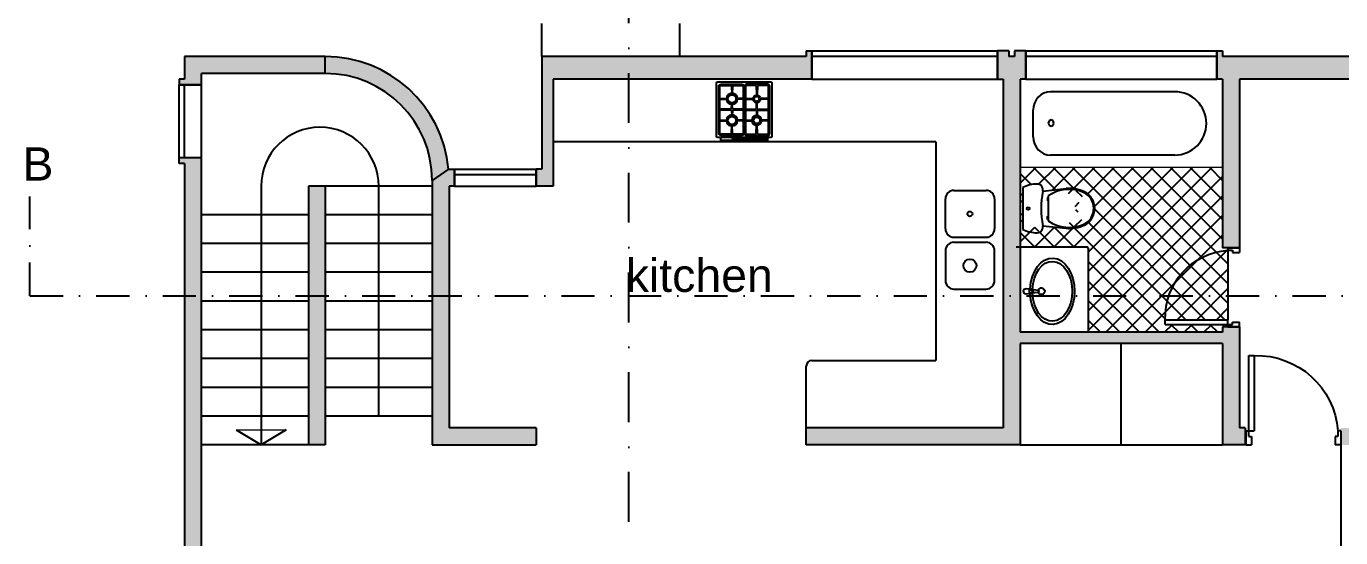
# Model space of a CAD drawing. Header units: millimetres. Extents: x -1430 to 19354, y 420 to 22678.
# Drawn here: x -1430 to 10439, y 8700 to 13317 of the extents above; entities that cross this region are included whole.
import ezdxf

# ---------------------------------------------------------------- set-up
doc = ezdxf.new("R2010")
doc.units = ezdxf.units.MM
doc.header["$LTSCALE"] = 30
doc.linetypes.add('ceco.net dash', pattern=[0.75, 0.5, -0.25])
doc.linetypes.add('ceco.net dash-dot', pattern=[1, 0.5, -0.25, 0, -0.25])
for name, color, linetype in [('ceco.net 439 Smith House lower level', 7, 'Continuous'), ('ceco.net Smith House glasses', 151, 'Continuous'), ('ceco.net Smith House hatches', 255, 'Continuous'), ('ceco.net Smith House section lines', 255, 'ceco.net dash-dot'), ('ceco.net Smith House text', 7, 'Continuous')]:
    doc.layers.add(name, color=color, linetype=linetype)
doc.styles.add('ceco.net', font='arial.ttf', dxfattribs={"height": 300})

msp = doc.modelspace()

# ---------------------------------------------------------------- hatches: boundary and pattern name
at = {"layer": 'ceco.net 439 Smith House lower level', "ltscale": 30}
for points in [[(3225.800000742077, 13043.49752864427), (3225.800000727176, 12027.49752864614), (3175.000000745058, 12027.49752864614), (3175.000000745058, 11875.0975286439), (3327.400000751019, 11875.09752864763), (3327.400000751019, 12840.29752855375), (5664.200000360608, 12840.29752854816), (5664.200000345707, 13094.29752855189), (5613.400000751019, 13094.29752855375), (5613.40000076592, 13043.497528648)], [(7391.400000751018, 9690.697528552266), (5613.400000751019, 9690.697528552266), (5613.400000751017, 9538.297528551891), (7543.800000742078, 9538.297528551893), (7543.800000742077, 10452.69752855226), (9372.600000366569, 10452.69752855226), (9372.600000366569, 9538.297528551891), (9575.800000742078, 9538.297528551891), (9575.800000742081, 9690.697528552266), (9525.000000745056, 9690.697528552266), (9525.000000745056, 10605.09752864576), (9372.600000366569, 10605.09752864576), (9372.600000366569, 10554.29752855189), (7543.800000742078, 10554.29752855189), (7543.800000742078, 12840.29752855189), (7594.600000366568, 12840.29752855189), (7594.600000366568, 13094.29752855189), (7493.000000745059, 13094.29752855189), (7493.000000745059, 13043.49752864613), (7442.200000360609, 13043.49752864614), (7442.200000360609, 13094.29752855189), (7340.600000366568, 13094.29752855189), (7340.600000366568, 12840.29752855189), (7391.400000751019, 12840.29752855189)], [(7.450580597e-07, 13043.497528648), (7.450580597e-07, 12840.29752855189), (-50.7999996393919, 12840.29752855561), (-50.7999996393919, 12789.49752864428), (152.4000007510185, 12789.49752864614), (152.4000007510185, 12891.09752864576), (1270.000000745058, 12891.09752864576), (1270.000000745058, 13043.49752864614)], [(1270.000000745058, 13043.49752855152), (1270.000000745058, 12891.09752855152, -0.4142135623737173), (2235.200000745058, 11925.89752854946), (2382.97223703838, 12027.49753465506, 0.3877945808316228)], [(7.450580597e-07, 7582.497528644279), (152.4000007510185, 7582.497528646141), (152.4000007510185, 8420.697528552266), (254.000000745058, 8420.697528550401), (254.000000745058, 8573.097528645769), (152.4000007510185, 8573.097528645769), (152.4000007510185, 12129.09752864576), (-50.7999996393919, 12129.09752864576), (-50.7999996393919, 12078.29752855375), (7.301568985e-07, 12078.29752855189)], [(2235.200000360608, 9538.297528551891), (3175.000000745058, 9538.297528551891), (3175.000000745058, 9690.697528552266), (2387.600000366568, 9690.697528552266), (2387.600000366568, 11875.09752864576), (2438.400000751018, 11875.09752864576), (2438.400000751018, 12027.49752864614), (2382.972237035632, 12027.49753465317), (2235.200000360608, 11925.89752855151)], [(1270.000000745058, 11875.09752864576), (1117.600000366568, 11875.09752864576), (1117.600000366568, 9538.297528551891), (1270.000000745058, 9538.297528551891)]]:
    msp.add_hatch(color=256, dxfattribs=at).paths.add_polyline_path(points)
h = msp.add_hatch(color=256, dxfattribs=at)
h.paths.add_polyline_path([(9372.600000366569, 13043.49752864614), (9372.600000366569, 13094.29752855189), (9321.800000742078, 13094.29752855375), (9321.800000742078, 12840.29752855189), (9372.600000366569, 12840.29752855189), (9372.600000366569, 11316.29752855189), (9525.000000745056, 11316.29752855189), (9525.000000745056, 12840.29752855189), (13716.00000074505, 12840.29752855189), (13716.00000074505, 12738.69752855226), (13970.00000074505, 12738.69752855226), (13970.00000074505, 12840.29752855002), (13868.40000076592, 12840.29752855002), (13868.40000075101, 13043.49752864614)])
h.paths.add_polyline_path([(13716.00000074505, 11316.29752855189), (13716.00000074505, 11214.69752855226), (13970.00000074505, 11214.69752855226), (13970.00000074505, 11316.29752855189)])
h.paths.add_polyline_path([(13868.40000075101, 8420.697528550401), (13868.40000075101, 9944.697528550401), (13970.00000074505, 9944.697528550401), (13970.00000074505, 10046.29752855189), (13716.00000074505, 10046.29752855189), (13716.00000074505, 8573.097528645769), (11430.00000074505, 8573.097528645769), (11430.00000074505, 9690.697528550401), (10439.40000075101, 9690.697528552266), (10439.40000075101, 9538.297528551891), (11277.60000036656, 9538.297528553752), (11277.60000036656, 8573.097528645769), (10439.40000075101, 8573.097528645769), (10439.40000073611, 8319.097528647631), (10541.00000075995, 8319.097528647631), (10541.00000074505, 8420.697528552266)])
at = {"layer": 'ceco.net Smith House hatches'}
h = msp.add_hatch(dxfattribs=at)
h.set_pattern_fill('ANSI37', color=256, scale=1000, style=0)
h.set_pattern_definition([(45, (70755388.28549267, 15255751.61175616), (-88.38834764831842, 88.38834764831844), []), (135, (70755388.28549267, 15255751.61175616), (-88.38834764831844, -88.38834764831842), [])])
h.paths.add_polyline_path([(7543.800000727177, 12045.44773548841), (7543.800000742078, 11322.53513070382), (8149.957535371184, 11322.53513070382, -0.4142135623730951), (8159.957535371184, 11312.53513070382), (8159.957535371184, 10554.29752855189), (9372.600000366569, 10554.29752855189), (9372.600000366569, 10605.09752864576), (9420.411680117251, 10605.09752864763), (9420.411680117251, 10626.01522940956), (8855.635209396482, 10626.01522941328), (8855.635209381579, 10667.85052351839), (9420.411680117251, 10667.85052351839), (9420.411680117251, 11295.37993509322), (9420.411680117251, 11316.29752855189), (9372.600000366569, 11316.29752855189), (9372.600000366569, 12045.44773548841)])
edge = h.paths.add_edge_path(flags=16)
edge.add_ellipse((8051.640587940813, 11672.65982644446), major_axis=(-4.38023e-11, 166.893591945286), ratio=0.9963002114165121, start_angle=206.290155858257, end_angle=333.70965058208697, ccw=False)
edge.add_ellipse((7992.774858415128, 11791.79915483482), major_axis=(-1.2269041e-09, -299.8816473324158), ratio=0.9963002114165254, start_angle=-6.0941555826127, end_angle=26.291676965487284, ccw=False)
edge.add_line((7960.939965829253, 11493.62470749951), (7749.311958268285, 11516.38486366719))
edge.add_ellipse((7697.423044502736, 11505.80544573254), major_axis=(-8.75606e-11, 53.14524385441569), ratio=0.9963002114165446, start_angle=180.0020283576629, end_angle=281.5232772304056, ccw=False)
edge.add_ellipse((7697.422554954886, 11739.98067489452), major_axis=(-1.3478947e-09, -287.3204729787613), ratio=0.9963002114164282, start_angle=-26.81284611778102, end_angle=0.00047280477542699373, ccw=False)
edge.add_line((7567.916708871722, 11483.745443305), (7567.916708871722, 11861.57496054284))
edge.add_ellipse((7697.422554954886, 11605.33972895331), major_axis=(-1.3703164e-09, 287.3204729787575), ratio=0.9963002114164332, start_angle=-0.00047280477997446724, end_angle=26.812846117776928, ccw=False)
edge.add_ellipse((7697.423044502736, 11839.51495810039), major_axis=(-8.73665e-11, -53.14524385441569), ratio=0.9963002114165446, start_angle=78.47672276959429, end_angle=179.997971642337, ccw=False)
edge.add_line((7749.311958298086, 11828.93554018437), (7960.495816573502, 11851.64792894944))
edge.add_ellipse((7992.774858415128, 11553.51922601647), major_axis=(-1.2365225e-09, 299.8816473324158), ratio=0.9963002114165262, start_angle=-26.291676965489103, end_angle=6.094155582610881, ccw=False)
edge = h.paths.add_edge_path(flags=16)
edge.add_ellipse((8515.712874054909, 11672.66023533232), major_axis=(-1.450145e-10, 784.9604303392096), ratio=0.9963002114164986, start_angle=89.9998773645126, end_angle=101.52507657505117, ccw=False)
edge.add_ellipse((8515.712874054909, 11672.66023533232), major_axis=(-1.450145e-10, 784.9604303392096), ratio=0.9963002114164986, start_angle=78.47488932844868, end_angle=89.9998773645126, ccw=False)
edge.add_ellipse((8515.722589373589, 11672.66121584363), major_axis=(-1.665511e-10, -784.9701817345413), ratio=0.9963002114164684, start_angle=258.475199510972, end_angle=269.99994920256427, ccw=False)
edge.add_ellipse((8515.712874054909, 11672.66023533232), major_axis=(-1.450145e-10, 784.9604303392096), ratio=0.9963002114164986, start_angle=78.47488932844868, end_angle=89.9998773645126, ccw=False)
edge.add_ellipse((8515.722589373589, 11672.66121584363), major_axis=(-1.665511e-10, -784.9701817345413), ratio=0.9963002114164684, start_angle=258.475199510972, end_angle=269.99994920256427, ccw=False)
edge.add_ellipse((8515.712874054909, 11672.66023533232), major_axis=(-1.450145e-10, 784.9604303392096), ratio=0.9963002114164986, start_angle=78.47488932844868, end_angle=89.9998773645126, ccw=False)
edge.add_ellipse((8515.722589373589, 11672.66121584363), major_axis=(-1.665511e-10, -784.9701817345413), ratio=0.9963002114164684, start_angle=258.475199510972, end_angle=269.99994920256427, ccw=False)
edge.add_ellipse((8515.712874054909, 11672.66023533232), major_axis=(-1.450145e-10, 784.9604303392096), ratio=0.9963002114164986, start_angle=78.47488932844868, end_angle=89.9998773645126, ccw=False)
edge.add_ellipse((8515.722589373589, 11672.66121584363), major_axis=(-1.665511e-10, -784.9701817345413), ratio=0.9963002114164684, start_angle=258.475199510972, end_angle=269.99994920256427, ccw=False)
edge.add_ellipse((8515.712874054909, 11672.66023533232), major_axis=(-1.450145e-10, 784.9604303392096), ratio=0.9963002114164986, start_angle=78.47488932844868, end_angle=89.9998773645126, ccw=False)
edge.add_ellipse((8515.722589373589, 11672.66121584363), major_axis=(-1.665511e-10, -784.9701817345413), ratio=0.9963002114164684, start_angle=258.475199510972, end_angle=269.99994920256427, ccw=False)
edge.add_ellipse((8515.712874054909, 11672.66023533232), major_axis=(-1.450145e-10, 784.9604303392096), ratio=0.9963002114164986, start_angle=78.47488932844868, end_angle=89.9998773645126, ccw=False)
edge.add_ellipse((8515.722589373589, 11672.66121584363), major_axis=(-1.665511e-10, -784.9701817345413), ratio=0.9963002114164684, start_angle=258.475199510972, end_angle=269.99994920256427, ccw=False)
edge.add_ellipse((8515.712874054909, 11672.66023533232), major_axis=(-1.450145e-10, 784.9604303392096), ratio=0.9963002114164986, start_angle=78.47488932844868, end_angle=89.9998773645126, ccw=False)
edge.add_ellipse((8515.722589373589, 11672.66121584363), major_axis=(-1.665511e-10, -784.9701817345413), ratio=0.9963002114164684, start_angle=258.475199510972, end_angle=269.99994920256427, ccw=False)
edge.add_ellipse((8515.712874054909, 11672.66023533232), major_axis=(-1.450145e-10, 784.9604303392096), ratio=0.9963002114164986, start_angle=78.47488932844868, end_angle=89.9998773645126, ccw=False)
edge.add_ellipse((8515.722589373589, 11672.66121584363), major_axis=(-1.665511e-10, -784.9701817345413), ratio=0.9963002114164684, start_angle=258.475199510972, end_angle=269.99994920256427, ccw=False)
edge.add_ellipse((8515.712874054909, 11672.66023533232), major_axis=(-1.450145e-10, 784.9604303392096), ratio=0.9963002114164986, start_angle=78.47488932844868, end_angle=89.9998773645126, ccw=False)
edge.add_ellipse((8515.722589373589, 11672.66121584363), major_axis=(-1.665511e-10, -784.9701817345413), ratio=0.9963002114164684, start_angle=258.475199510972, end_angle=269.99994920256427, ccw=False)
edge.add_ellipse((8515.712874054909, 11672.66023533232), major_axis=(-1.450145e-10, 784.9604303392096), ratio=0.9963002114164986, start_angle=78.47488932844868, end_angle=89.9998773645126, ccw=False)
edge.add_ellipse((8515.722589373589, 11672.66121584363), major_axis=(-1.665511e-10, -784.9701817345413), ratio=0.9963002114164684, start_angle=258.475199510972, end_angle=269.99994920256427, ccw=False)
edge.add_ellipse((8515.712874054909, 11672.66023533232), major_axis=(-1.450145e-10, 784.9604303392096), ratio=0.9963002114164986, start_angle=78.47488932844868, end_angle=89.9998773645126, ccw=False)
edge.add_ellipse((8515.722589373589, 11672.66121584363), major_axis=(-1.665511e-10, -784.9701817345413), ratio=0.9963002114164684, start_angle=258.475199510972, end_angle=269.99994920256427, ccw=False)
edge.add_ellipse((8515.712874054909, 11672.66023533232), major_axis=(-1.450145e-10, 784.9604303392096), ratio=0.9963002114164986, start_angle=78.47488932844868, end_angle=89.9998773645126, ccw=False)
edge.add_ellipse((8515.722589373589, 11672.66121584363), major_axis=(-1.665511e-10, -784.9701817345413), ratio=0.9963002114164684, start_angle=258.475199510972, end_angle=269.99994920256427, ccw=False)
edge.add_ellipse((8515.712874054909, 11672.66023533232), major_axis=(-1.450145e-10, 784.9604303392096), ratio=0.9963002114164986, start_angle=78.47488932844868, end_angle=89.9998773645126, ccw=False)
edge.add_ellipse((8515.722589373589, 11672.66121584363), major_axis=(-1.665511e-10, -784.9701817345413), ratio=0.9963002114164684, start_angle=258.475199510972, end_angle=269.99994920256427, ccw=False)
edge.add_ellipse((8515.712874054909, 11672.66023533232), major_axis=(-1.450145e-10, 784.9604303392096), ratio=0.9963002114164986, start_angle=78.47488932844868, end_angle=89.9998773645126, ccw=False)
edge.add_ellipse((8515.722589373589, 11672.66121584363), major_axis=(-1.665511e-10, -784.9701817345413), ratio=0.9963002114164684, start_angle=258.475199510972, end_angle=269.99994920256427, ccw=False)
edge.add_ellipse((8515.712874054909, 11672.66023533232), major_axis=(-1.450145e-10, 784.9604303392096), ratio=0.9963002114164986, start_angle=78.47488932844868, end_angle=89.9998773645126, ccw=False)
edge.add_ellipse((8515.722589373589, 11672.66121584363), major_axis=(-1.665511e-10, -784.9701817345413), ratio=0.9963002114164684, start_angle=258.475199510972, end_angle=269.99994920256427, ccw=False)
edge.add_ellipse((8515.712874054909, 11672.66023533232), major_axis=(-1.450145e-10, 784.9604303392096), ratio=0.9963002114164986, start_angle=78.47488932844868, end_angle=89.9998773645126, ccw=False)
edge.add_ellipse((8515.722589373589, 11672.66121584363), major_axis=(-1.665511e-10, -784.9701817345413), ratio=0.9963002114164684, start_angle=258.475199510972, end_angle=269.99994920256427, ccw=False)
edge.add_ellipse((8515.712874054909, 11672.66023533232), major_axis=(-1.450145e-10, 784.9604303392096), ratio=0.9963002114164986, start_angle=78.47488932844868, end_angle=89.9998773645126, ccw=False)
edge.add_ellipse((8515.722589373589, 11672.66121584363), major_axis=(-1.665511e-10, -784.9701817345413), ratio=0.9963002114164684, start_angle=258.475199510972, end_angle=269.99994920256427, ccw=False)
edge.add_ellipse((8515.712874054909, 11672.66023533232), major_axis=(-1.450145e-10, 784.9604303392096), ratio=0.9963002114164986, start_angle=78.47488932844868, end_angle=89.9998773645126, ccw=False)
edge.add_ellipse((8515.722589373589, 11672.66121584363), major_axis=(-1.665511e-10, -784.9701817345413), ratio=0.9963002114164684, start_angle=258.475199510972, end_angle=269.99994920256427, ccw=False)
edge.add_ellipse((8515.712874054909, 11672.66023533232), major_axis=(-1.450145e-10, 784.9604303392096), ratio=0.9963002114164986, start_angle=78.47488932844868, end_angle=89.9998773645126, ccw=False)
edge.add_ellipse((8515.722589373589, 11672.66121584363), major_axis=(-1.665511e-10, -784.9701817345413), ratio=0.9963002114164684, start_angle=258.475199510972, end_angle=269.99994920256427, ccw=False)
edge.add_ellipse((8515.712874054909, 11672.66023533232), major_axis=(-1.450145e-10, 784.9604303392096), ratio=0.9963002114164986, start_angle=78.47488932844868, end_angle=89.9998773645126, ccw=False)
edge.add_ellipse((8515.722589373589, 11672.66121584363), major_axis=(-1.665511e-10, -784.9701817345413), ratio=0.9963002114164684, start_angle=258.475199510972, end_angle=269.99994920256427, ccw=False)
edge.add_ellipse((8515.712874054909, 11672.66023533232), major_axis=(-1.450145e-10, 784.9604303392096), ratio=0.9963002114164986, start_angle=78.47488932844868, end_angle=89.9998773645126, ccw=False)
edge.add_ellipse((8515.722589373589, 11672.66121584363), major_axis=(-1.665511e-10, -784.9701817345413), ratio=0.9963002114164684, start_angle=258.475199510972, end_angle=269.99994920256427, ccw=False)
edge.add_ellipse((8515.712874054909, 11672.66023533232), major_axis=(-1.450145e-10, 784.9604303392096), ratio=0.9963002114164986, start_angle=78.47488932844868, end_angle=89.9998773645126, ccw=False)
edge.add_ellipse((8515.722589373589, 11672.66121584363), major_axis=(-1.665511e-10, -784.9701817345413), ratio=0.9963002114164684, start_angle=258.475199510972, end_angle=269.99994920256427, ccw=False)
edge.add_ellipse((8515.712874054909, 11672.66023533232), major_axis=(-1.450145e-10, 784.9604303392096), ratio=0.9963002114164986, start_angle=78.47488932844868, end_angle=89.9998773645126, ccw=False)
edge.add_ellipse((8515.722589373589, 11672.66121584363), major_axis=(-1.665511e-10, -784.9701817345413), ratio=0.9963002114164684, start_angle=258.475199510972, end_angle=269.99994920256427, ccw=False)
edge.add_ellipse((8515.712874054909, 11672.66023533232), major_axis=(-1.450145e-10, 784.9604303392096), ratio=0.9963002114164986, start_angle=78.47488932844868, end_angle=89.9998773645126, ccw=False)
edge.add_ellipse((8515.722589373589, 11672.66121584363), major_axis=(-1.665511e-10, -784.9701817345413), ratio=0.9963002114164684, start_angle=258.475199510972, end_angle=269.99994920256427, ccw=False)
edge.add_ellipse((8515.712874054909, 11672.66023533232), major_axis=(-1.450145e-10, 784.9604303392096), ratio=0.9963002114164986, start_angle=78.47488932844868, end_angle=89.9998773645126, ccw=False)
edge.add_ellipse((8515.722589373589, 11672.66121584363), major_axis=(-1.665511e-10, -784.9701817345413), ratio=0.9963002114164684, start_angle=258.475199510972, end_angle=269.99994920256427, ccw=False)
edge.add_ellipse((8515.712874054909, 11672.66023533232), major_axis=(-1.450145e-10, 784.9604303392096), ratio=0.9963002114164986, start_angle=78.47488932844868, end_angle=89.9998773645126, ccw=False)
edge.add_ellipse((8515.722589373589, 11672.66121584363), major_axis=(-1.665511e-10, -784.9701817345413), ratio=0.9963002114164684, start_angle=258.475199510972, end_angle=269.99994920256427, ccw=False)
edge.add_ellipse((8515.712874054909, 11672.66023533232), major_axis=(-1.450145e-10, 784.9604303392096), ratio=0.9963002114164986, start_angle=78.47488932844868, end_angle=89.9998773645126, ccw=False)
edge.add_ellipse((8515.722589373589, 11672.66121584363), major_axis=(-1.665511e-10, -784.9701817345413), ratio=0.9963002114164684, start_angle=258.475199510972, end_angle=269.99994920256427, ccw=False)
edge.add_ellipse((8515.712874054909, 11672.66023533232), major_axis=(-1.450145e-10, 784.9604303392096), ratio=0.9963002114164986, start_angle=78.47488932844868, end_angle=89.9998773645126, ccw=False)
edge.add_ellipse((8515.722589373589, 11672.66121584363), major_axis=(-1.665511e-10, -784.9701817345413), ratio=0.9963002114164684, start_angle=258.475199510972, end_angle=269.99994920256427, ccw=False)
edge.add_ellipse((8515.712874054909, 11672.66023533232), major_axis=(-1.450145e-10, 784.9604303392096), ratio=0.9963002114164986, start_angle=78.47488932844868, end_angle=89.9998773645126, ccw=False)
edge.add_ellipse((8515.722589373589, 11672.66121584363), major_axis=(-1.665511e-10, -784.9701817345413), ratio=0.9963002114164684, start_angle=258.475199510972, end_angle=269.99994920256427, ccw=False)
edge.add_ellipse((8515.712874054909, 11672.66023533232), major_axis=(-1.450145e-10, 784.9604303392096), ratio=0.9963002114164986, start_angle=78.47488932844868, end_angle=89.9998773645126, ccw=False)
edge.add_ellipse((8515.722589373589, 11672.66121584363), major_axis=(-1.665511e-10, -784.9701817345413), ratio=0.9963002114164684, start_angle=258.475199510972, end_angle=269.99994920256427, ccw=False)
edge.add_ellipse((8515.712874054909, 11672.66023533232), major_axis=(-1.450145e-10, 784.9604303392096), ratio=0.9963002114164986, start_angle=78.47488932844868, end_angle=89.9998773645126, ccw=False)
edge.add_ellipse((8515.722589373589, 11672.66121584363), major_axis=(-1.665511e-10, -784.9701817345413), ratio=0.9963002114164684, start_angle=258.475199510972, end_angle=269.99994920256427, ccw=False)
edge.add_ellipse((8515.712874054909, 11672.66023533232), major_axis=(-1.450145e-10, 784.9604303392096), ratio=0.9963002114164986, start_angle=78.47488932844868, end_angle=89.9998773645126, ccw=False)
edge.add_ellipse((8515.722589373589, 11672.66121584363), major_axis=(-1.665511e-10, -784.9701817345413), ratio=0.9963002114164684, start_angle=258.475199510972, end_angle=269.99994920256427, ccw=False)
edge.add_ellipse((8515.712874054909, 11672.66023533232), major_axis=(-1.450145e-10, 784.9604303392096), ratio=0.9963002114164986, start_angle=78.47488932844868, end_angle=89.9998773645126, ccw=False)
edge.add_ellipse((8515.722589373589, 11672.66121584363), major_axis=(-1.665511e-10, -784.9701817345413), ratio=0.9963002114164684, start_angle=258.475199510972, end_angle=269.99994920256427, ccw=False)
edge.add_ellipse((8515.712874054909, 11672.66023533232), major_axis=(-1.450145e-10, 784.9604303392096), ratio=0.9963002114164986, start_angle=78.47488932844868, end_angle=89.9998773645126, ccw=False)
edge.add_ellipse((8515.722589373589, 11672.66121584363), major_axis=(-1.665511e-10, -784.9701817345413), ratio=0.9963002114164684, start_angle=258.475199510972, end_angle=269.99994920256427, ccw=False)
edge.add_ellipse((8515.712874054909, 11672.66023533232), major_axis=(-1.450145e-10, 784.9604303392096), ratio=0.9963002114164986, start_angle=78.47488932844868, end_angle=89.9998773645126, ccw=False)
edge.add_ellipse((8515.722589373589, 11672.66121584363), major_axis=(-1.665511e-10, -784.9701817345413), ratio=0.9963002114164684, start_angle=258.475199510972, end_angle=269.99994920256427, ccw=False)
edge.add_ellipse((8515.712874054909, 11672.66023533232), major_axis=(-1.450145e-10, 784.9604303392096), ratio=0.9963002114164986, start_angle=78.47488932844868, end_angle=89.9998773645126, ccw=False)
edge.add_ellipse((8515.722589373589, 11672.66121584363), major_axis=(-1.665511e-10, -784.9701817345413), ratio=0.9963002114164684, start_angle=258.475199510972, end_angle=269.99994920256427, ccw=False)
edge.add_ellipse((8515.712874054909, 11672.66023533232), major_axis=(-1.450145e-10, 784.9604303392096), ratio=0.9963002114164986, start_angle=78.47488932844868, end_angle=89.9998773645126, ccw=False)
edge.add_ellipse((8515.722589373589, 11672.66121584363), major_axis=(-1.665511e-10, -784.9701817345413), ratio=0.9963002114164684, start_angle=269.99994920256427, end_angle=281.52500476301293, ccw=False)

# ---------------------------------------------------------------- linework, layer by layer
at = {"layer": 'ceco.net 439 Smith House lower level', "linetype": 'ceco.net dash', "ltscale": 20}
for p, q in [((3225.800000369548, 13043.497528648), (3225.800000369548, 21606.02207156084)), ((4470.399999991059, 13043.497528648), (4470.399999991059, 21606.02207156084))]:
    msp.add_line(p, q, dxfattribs=at)
at = {"layer": 'ceco.net 439 Smith House lower level'}
for p, q in [((5613.400000751019, 13094.29752855189), (5613.400000751019, 13043.49752864614)), ((5664.200000360608, 13094.29752855189), (5664.200000360608, 12840.29752855189)), ((7340.600000366568, 13094.29752855189), (7340.600000366568, 12840.29752855189)), ((7442.200000360609, 13094.29752855189), (7442.200000360609, 13043.49752864614)), ((7493.000000745059, 13094.29752855189), (7493.000000745059, 13043.49752864614)), ((7594.600000366568, 13094.29752855189), (7594.600000366568, 12840.29752855189)), ((9321.800000742078, 13094.29752855189), (9321.800000742078, 12840.29752855189)), ((9372.600000366569, 13094.29752855189), (9372.600000366569, 13043.49752864614)), ((1270.000000745058, 13043.49752864614), (7.450580597e-07, 13043.49752864614)), ((7.450580597e-07, 13043.49752864614), (7.450580597e-07, 12840.29752855189)), ((5613.400000751019, 13043.49752864614), (3225.800000742077, 13043.49752864614)), ((3225.800000742077, 13043.49752864614), (3225.800000742077, 12027.49752864614)), ((7493.000000745059, 13043.49752864614), (7442.200000360609, 13043.49752864614)), ((13868.40000075101, 13043.49752864614), (9372.600000366569, 13043.49752864614)), ((7.450580597e-07, 12840.29752855189), (-50.7999996393919, 12840.29752855189)), ((1270.000000745058, 12891.09752864576), (152.4000007510185, 12891.09752864576)), ((3327.400000751019, 12840.29752855189), (3327.400000751019, 11875.09752864576)), ((7391.400000751018, 12840.29752855189), (7391.400000751018, 9690.697528552266)), ((7543.800000742078, 12840.29752855189), (7543.800000742078, 10554.29752855189)), ((9372.600000366569, 12840.29752855189), (9372.600000366569, 11316.29752855189)), ((13716.00000074505, 12840.29752855189), (9525.000000745056, 12840.29752855189)), ((9525.000000745056, 12840.29752855189), (9525.000000745056, 11316.29752855189)), ((152.4000007510185, 12789.49752864614), (-50.7999996393919, 12789.49752864614)), ((4937.952749580144, 12783.88770054653), (4940.133862033486, 12701.00438978523)), ((4945.286472469568, 12701.00438978523), (4940.133862033486, 12701.00438978523)), ((4947.467584937811, 12783.88770054653), (4945.286472469568, 12701.00438978523)), ((5161.993603140116, 12783.88770054653), (5164.174715593457, 12701.00438978523)), ((5164.174715593457, 12701.00438978523), (5169.327326044441, 12701.00438978523)), ((5171.508438497782, 12783.88770054653), (5169.327326044441, 12701.00438978523)), ((7759.167299032211, 12713.50548565574), (7732.292390570044, 12698.29555146582)), ((7788.328273996711, 12722.87171688862), (7759.167299032211, 12713.50548565574)), ((7818.654675588011, 12726.03430614061), (7788.328273996711, 12722.87171688862)), ((8940.522118091583, 12726.03430614061), (7818.654675588011, 12726.03430614061)), ((4833.544862046838, 12665.71915531903), (4900.336568504572, 12664.14949812926)), ((4833.544862046838, 12657.42723049223), (4900.336568504572, 12658.996887682)), ((4900.336568504572, 12658.996887682), (4900.336568504572, 12664.14949812926)), ((4938.613535612821, 12568.84791430086), (4940.133862033486, 12623.819133142)), ((4940.133862033486, 12623.819133142), (4945.286472469568, 12623.819133142)), ((4946.806798890233, 12568.84791430086), (4945.286472469568, 12623.819133142)), ((5042.353460893036, 12665.76558011025), (4980.546668693423, 12664.14949812926)), ((4980.546668693423, 12658.996887682), (4980.546668693423, 12664.14949812926)), ((5042.353460893036, 12657.38080570101), (4980.546668693423, 12658.996887682)), ((5064.839178532362, 12665.76558011025), (5126.645970731974, 12664.14949812926)), ((5064.839178532362, 12657.38080570101), (5126.645970731974, 12658.996887682)), ((5126.645970731974, 12658.996887682), (5126.645970731974, 12664.14949812926)), ((5162.654389187693, 12568.84791430086), (5164.174715593457, 12623.819133142)), ((5169.327326044441, 12623.819133142), (5164.174715593457, 12623.819133142)), ((5170.847652465106, 12568.84791430086), (5169.327326044441, 12623.819133142)), ((5273.64777737856, 12665.71915531903), (5206.856070920824, 12664.14949812926)), ((5206.856070920824, 12658.996887682), (5206.856070920824, 12664.14949812926)), ((5273.64777737856, 12657.42723049223), (5206.856070920824, 12658.996887682)), ((7666.193559259176, 12593.55260715074), (7663.206669405103, 12561.44229960628)), ((7675.039444312453, 12624.42893360741), (7666.193559259176, 12593.55260715074)), ((7689.404382154346, 12652.88471903093), (7675.039444312453, 12624.42893360741)), ((7708.736336290836, 12677.82642355747), (7689.404382154346, 12652.88471903093)), ((7732.292390570044, 12698.29555146582), (7708.736336290836, 12677.82642355747)), ((4938.613535612821, 12568.84791430086), (4833.544862046838, 12568.84791430086)), ((4938.613535612821, 12558.84791430085), (4833.544862046838, 12558.84791430085)), ((4833.544862046838, 12471.30355177447), (4905.937659353018, 12469.7338945847)), ((4833.544862046838, 12463.01162694767), (4905.937659353018, 12464.58128413744)), ((4905.937659353018, 12464.58128413744), (4905.937659353018, 12469.7338945847)), ((4938.613535612821, 12558.84791430085), (4940.133862033486, 12505.17823759839)), ((4940.133862033486, 12505.17823759839), (4945.286472469568, 12505.17823759839)), ((4946.806798890233, 12558.84791430085), (4945.286472469568, 12505.17823759839)), ((5042.353460893036, 12568.84791430086), (4946.806798890233, 12568.84791430086)), ((5042.353460893036, 12558.84791430085), (4946.806798890233, 12558.84791430085)), ((5042.353460893036, 12471.34997656568), (4980.546668693423, 12469.7338945847)), ((4980.546668693423, 12464.58128413744), (4980.546668693423, 12469.7338945847)), ((5042.353460893036, 12462.96520215459), (4980.546668693423, 12464.58128413744)), ((5064.839178532362, 12568.84791430086), (5162.654389187693, 12568.84791430086)), ((5064.839178532362, 12558.84791430085), (5162.654389187693, 12558.84791430085)), ((5064.839178532362, 12471.34997656568), (5126.645970731974, 12469.7338945847)), ((5064.839178532362, 12462.96520215459), (5126.645970731974, 12464.58128413744)), ((5126.645970731974, 12464.58128413744), (5126.645970731974, 12469.7338945847)), ((5162.654389187693, 12558.84791430085), (5164.174715593457, 12500.38526473566)), ((5169.327326044441, 12500.38526473566), (5164.174715593457, 12500.38526473566)), ((5170.847652465106, 12558.84791430085), (5169.327326044441, 12500.38526473566)), ((5170.847652465106, 12568.84791430086), (5273.64777737856, 12568.84791430086)), ((5170.847652465106, 12558.84791430085), (5273.64777737856, 12558.84791430085)), ((5273.64777737856, 12471.30355177447), (5206.856070920824, 12469.7338945847)), ((5206.856070920824, 12464.58128413744), (5206.856070920824, 12469.7338945847)), ((5273.64777737856, 12463.01162694767), (5206.856070920824, 12464.58128413744)), ((7663.206669405103, 12319.12754695303), (7663.206669405103, 12561.44229960628)), ((7805.249087065458, 12463.19600287266), (7797.660809546709, 12443.79864964075)), ((7823.568809553981, 12471.23064965196), (7805.249087065458, 12463.19600287266)), ((7841.888532042503, 12463.19600287266), (7823.568809553981, 12471.23064965196)), ((7849.476809546351, 12443.79864964075), (7841.888532042503, 12463.19600287266)), ((4937.939568057656, 12342.1905890759), (4940.133862033486, 12429.97179937176)), ((4945.286472469568, 12429.97179937176), (4940.133862033486, 12429.97179937176)), ((4947.480766445398, 12342.1905890759), (4945.286472469568, 12429.97179937176)), ((5161.980421632528, 12342.1905890759), (5164.174715593457, 12429.97179937176)), ((5164.174715593457, 12429.97179937176), (5169.327326044441, 12429.97179937176)), ((5171.52162002027, 12342.1905890759), (5169.327326044441, 12429.97179937176)), ((7797.660809546709, 12443.79864964075), (7805.249087065458, 12424.40129642374)), ((7805.249087065458, 12424.40129642374), (7823.568809553981, 12416.36664964445)), ((7823.568809553981, 12416.36664964445), (7841.888532042503, 12424.40129642374)), ((7841.888532042503, 12424.40129642374), (7849.476809546351, 12443.79864964075)), ((6784.827983900905, 12273.05266917683), (3330.427983909845, 12273.05266917683)), ((7663.206669405103, 12319.12754695303), (7666.193559259176, 12287.01723939366)), ((7666.193559259176, 12287.01723939366), (7675.039444312453, 12256.140912937)), ((7675.039444312453, 12256.140912937), (7689.404382154346, 12227.68512751348)), ((7689.404382154346, 12227.68512751348), (7708.736336290836, 12202.74342298693)), ((152.4000007510185, 12129.09752864576), (-50.7999996393919, 12129.09752864576)), ((152.4000007510185, 8573.097528645769), (152.4000007510185, 12129.09752864576)), ((7708.736336290836, 12202.74342298693), (7732.292390570044, 12182.27429507859)), ((7732.292390570044, 12182.27429507859), (7759.167299032211, 12167.06436088867)), ((7759.167299032211, 12167.06436088867), (7788.328273996711, 12157.69812965579)), ((7788.328273996711, 12157.69812965579), (7818.654675588011, 12154.53554040379)), ((8940.522118091583, 12154.53554040379), (7818.654675588011, 12154.53554040379)), ((7.450580597e-07, 12078.29752855189), (-50.7999996393919, 12078.29752855189)), ((7.450580597e-07, 12078.29752855189), (7.450580597e-07, 7582.497528646141)), ((2438.400000751018, 12027.49752864614), (2438.400000751018, 11875.09752864576)), ((3175.000000745058, 12027.49752864614), (3175.000000745058, 11875.09752864576)), ((691.7770922929049, 11875.0975286439), (691.777092307806, 9538.29752855003)), ((1117.600000366568, 11875.09752864576), (1117.600000366568, 9538.297528551891)), ((1270.000000745058, 11875.09752864576), (1117.600000366568, 11875.09752864576)), ((1270.000000745058, 11875.09752864576), (1270.000000745058, 9538.297528551891)), ((2235.200000360608, 11875.09752864576), (1270.000000745058, 11875.09752864576)), ((1752.600000560283, 9797.936328625306), (1752.600000560283, 11875.09752864576)), ((2235.200000360608, 11925.89752855151), (2235.200000360608, 9538.297528551891)), ((2387.600000366568, 11875.09752864576), (2387.600000366568, 9690.697528552266)), ((6869.540914371611, 11488.24986150488), (6869.540914371611, 11758.51710325479)), ((6945.74091437459, 11834.71710325405), (7236.96802456677, 11834.71710325405)), ((7313.168024569749, 11758.51710325479), (7313.168024569749, 11488.24986150488)), ((7792.086744770408, 11771.7654998023), (7798.66066236794, 11771.7654998023)), ((7792.086744770408, 11771.7654998023), (7792.086744770408, 11741.8665374387)), ((7792.086744770408, 11741.8665374387), (7798.66066236794, 11741.8665374387)), ((1117.600000366568, 11615.40792856551), (152.4000007510185, 11615.40792856551)), ((2235.200000360608, 11615.40792856551), (1270.000000745058, 11615.40792856551)), ((7792.086744770408, 11603.45184341259), (7798.66066236794, 11603.45184341259)), ((7792.086744770408, 11573.55288103409), (7792.086744770408, 11603.45184341259)), ((7792.086744770408, 11573.55288103409), (7798.66066236794, 11573.55288103409)), ((6945.74091437459, 11412.04986150562), (7236.96802456677, 11412.04986150562)), ((1117.600000366568, 11355.76912858709), (152.4000007510185, 11355.76912858709)), ((2235.200000360608, 11355.76912858709), (1270.000000745058, 11355.76912858709)), ((6869.540914371611, 11291.30242895707), (6869.540914371611, 11021.03518720716)), ((6945.74091437459, 11367.50242895633), (7236.96802456677, 11367.50242895633)), ((7313.168024569749, 11021.03518720716), (7313.168024569749, 11291.30242895707)), ((9525.000000745056, 11316.29752855189), (9372.600000366569, 11316.29752855189)), ((9420.411680117251, 11316.29758214578), (9524.99991543591, 11316.29758214578)), ((9420.411680117251, 11316.29758214578), (9420.411680117251, 11295.37993509322)), ((9420.411680117251, 11295.37993509322), (9462.246974244714, 11295.37993509322)), ((9462.246974244714, 11295.37993509322), (9462.246974244714, 11274.46228804066)), ((9524.99991543591, 11316.29758214578), (9524.99991543591, 11274.46228804066)), ((9462.246974244714, 11274.46228804066), (9524.99991543591, 11274.46228804066)), ((1117.600000366568, 11096.13032860867), (152.4000007510185, 11096.13032860867)), ((2235.200000360608, 11096.13032860867), (1270.000000745058, 11096.13032860867)), ((6945.74091437459, 10944.8351872079), (7236.96802456677, 10944.8351872079)), ((1117.600000366568, 10836.49152853712), (152.4000007510185, 10836.49152853712)), ((2235.200000360608, 10836.49152853712), (1270.000000745058, 10836.49152853712)), ((1117.600000366568, 10576.8527285587), (152.4000007510185, 10576.8527285587)), ((2235.200000360608, 10576.8527285587), (1270.000000745058, 10576.8527285587)), ((8855.635209396482, 10667.85052351653), (9420.411680117251, 10667.85052351653)), ((8855.635209396482, 10626.01522941142), (8855.635209396482, 10667.85052351653)), ((8855.635209396482, 10626.01522941142), (9462.246974244714, 10626.01522941142)), ((9372.600000366569, 10605.09752864576), (9372.600000366569, 10554.29752855189)), ((9525.000000745056, 10605.09752864576), (9372.600000366569, 10605.09752864576)), ((9420.411680117251, 10605.09758235886), (9420.411680117251, 10667.85052351653)), ((9420.411680117251, 10605.09758235886), (9524.99991543591, 10605.09758235886)), ((9462.246974244714, 10626.01522941142), (9462.246974244714, 10646.93287646397)), ((9462.246974244714, 10646.93287646397), (9524.99991543591, 10646.93287646397)), ((9524.99991543591, 10605.09758235886), (9524.99991543591, 10646.93287646397)), ((9525.000000745056, 10605.09752864576), (9525.000000745056, 9690.697528552266)), ((9372.600000366569, 10554.29752855189), (7543.800000742078, 10554.29752855189)), ((9372.600000366569, 10452.69752855226), (7543.800000742078, 10452.69752855226)), ((7543.800000742078, 10452.69752855226), (7543.800000742078, 9538.297528551891)), ((9372.600000366569, 10452.69752855226), (9372.600000366569, 9538.297528551891)), ((9608.381310224533, 9613.844694154337), (9608.381310224533, 10344.13382980786)), ((9608.381310224533, 10344.13382980786), (9658.74607819319, 10344.13382980786)), ((9658.74607819319, 10344.13382980786), (9658.74607819319, 9664.209462130442)), ((1117.600000366568, 10317.21392858028), (152.4000007510185, 10317.21392858028)), ((2235.200000360608, 10317.21392858028), (1270.000000745058, 10317.21392858028)), ((5613.400000751019, 9538.297528551891), (5613.400000751019, 10250.29752855375)), ((5663.400000751019, 10300.29752855375), (6784.827983900905, 10300.29752855189)), ((1117.600000366568, 10057.57512860186), (152.4000007510185, 10057.57512860186)), ((2235.200000360608, 10057.57512860186), (1270.000000745058, 10057.57512860186)), ((1117.600000366568, 9797.936328625306), (152.4000007510185, 9797.936328625306)), ((2235.200000360608, 9797.936328625306), (1270.000000745058, 9797.936328625306)), ((466.4563432782888, 9674.365870865064), (691.7770922929049, 9538.297528559342)), ((917.0978413075209, 9674.365870865064), (691.7770922929049, 9538.297528559342)), ((3175.000000745058, 9690.697528552266), (2387.600000366568, 9690.697528552266)), ((3175.000000745058, 9690.697528552266), (3175.000000745058, 9538.297528551891)), ((7391.400000751018, 9690.697528552266), (5613.400000751019, 9690.697528552266)), ((9575.800000742078, 9690.697528552266), (9525.000000745056, 9690.697528552266)), ((9575.800000742078, 9690.697528552266), (9575.800000742078, 9538.297528551891)), ((9583.198926225305, 9664.209462130442), (9583.198926225305, 9538.29754219018)), ((9583.198926225305, 9664.209462130442), (9658.74607819319, 9664.209462130442)), ((10414.21759784221, 9664.209462130442), (10414.21759784221, 9613.844694154337)), ((10439.39998182654, 9664.209462130442), (10414.21759784221, 9664.209462130442)), ((10439.39998182654, 9664.209462130442), (10439.39998182654, 9538.29754219018)), ((1117.600000366568, 9538.297528551891), (152.4000007510185, 9538.297528551891)), ((2235.200000360608, 9538.297528551891), (3175.000000745058, 9538.297528551891)), ((7543.800000742078, 9538.297528551891), (5613.400000751019, 9538.297528551891)), ((9575.800000742078, 9538.297528551891), (9372.600000366569, 9538.297528551891)), ((9583.198926225305, 9538.29754219018), (9633.56369420886, 9538.29754219018)), ((9608.381310224533, 9613.844694154337), (9633.56369420886, 9613.844694154337)), ((9633.56369420886, 9613.844694154337), (9633.56369420886, 9538.29754219018)), ((10414.21759784221, 9613.844694154337), (10389.03521384298, 9613.844694154337)), ((10389.03521384298, 9613.844694154337), (10389.03521384298, 9538.29754219018)), ((10439.39998182654, 9538.29754219018), (10389.03521384298, 9538.29754219018))]:
    msp.add_line(p, q, dxfattribs=at)
at = {"layer": 'ceco.net 439 Smith House lower level', "ltscale": 30}
for p, q in [((5613.400000751019, 13094.29752855189), (5664.200000360608, 13094.29752855189)), ((7442.200000360609, 13094.29752855189), (7340.600000366568, 13094.29752855189)), ((7594.600000366568, 13094.29752855189), (7493.000000745059, 13094.29752855189)), ((9321.800000742078, 13094.29752855189), (9372.600000366569, 13094.29752855189)), ((1270.000000745058, 12891.09752864576), (1270.000000745058, 13043.49752855114)), ((-50.7999996393919, 12840.29752855189), (-50.7999996393919, 12789.49752864614)), ((152.4000007510185, 12789.49752864614), (152.4000007510185, 12891.09752864576)), ((5664.200000360608, 12840.29752855189), (3327.400000751019, 12840.29752855189)), ((7340.600000366568, 12840.29752855189), (7391.400000751018, 12840.29752855189)), ((7594.600000366568, 12840.29752855189), (7543.800000742078, 12840.29752855189)), ((9372.600000366569, 12840.29752855189), (9321.800000742078, 12840.29752855189)), ((6784.827983900905, 12273.05266917683), (6784.827983900905, 10300.29752855189)), ((-50.7999996393919, 12078.29752855189), (-50.7999996393919, 12129.09752864576)), ((2382.972237035632, 12027.49753465317), (2235.200000748038, 11925.89752855151)), ((2382.972237035632, 12027.49753465317), (2438.400000751018, 12027.49752864614)), ((3225.800000742077, 12027.49752864614), (3175.000000745058, 12027.49752864614)), ((2438.400000751018, 11875.09752864576), (2387.600000366568, 11875.09752864576)), ((3327.400000751019, 11875.09752864576), (3175.000000745058, 11875.09752864576)), ((9420.411680117251, 11295.37993509322), (9420.411680117251, 10667.85052351653)), ((8458.200000554323, 9538.297528551891), (8458.200000539422, 10452.69752854854)), ((1270.000000745058, 9538.297528551891), (1117.600000366568, 9538.297528551891)), ((7543.800000742078, 9538.297528551891), (9372.600000366569, 9538.297528551891)), ((10439.40000075101, 9538.29754219018), (10439.39997778833, 8573.097545165569))]:
    msp.add_line(p, q, dxfattribs=at)
at = {"layer": 'ceco.net 439 Smith House lower level', "lineweight": 5}
for p, q in [((7543.800000742078, 12045.44773549027), (9372.600000366569, 12045.44773549027)), ((466.4563432782888, 9674.365870865064), (917.0978413075209, 9674.365870865064))]:
    msp.add_line(p, q, dxfattribs=at)
at = {"layer": 'ceco.net 439 Smith House lower level', "linetype": 'Continuous'}
for p, q in [((7567.916708871722, 11861.57496053166), (7567.916708871722, 11483.74544330127)), ((7749.311965376138, 11828.9355409462), (7960.939964696764, 11851.69569617696)), ((7798.66066236794, 11785.17376513965), (7798.66066236794, 11560.14461571164)), ((7749.311965376138, 11516.38486290164), (7960.939964696764, 11493.62470767088)), ((8149.957535371184, 11322.53513070382), (7509.957535371184, 11322.53513070382)), ((8159.957535371184, 11312.53513070382), (8159.957535371184, 10554.29752855375)), ((7599.957535371185, 10950.06205812655), (7641.910345643758, 10946.06205812655)), ((7639.738541305066, 10938.66205813549), (7624.86794424057, 10938.66205813549)), ((7624.86794424057, 10938.66205813549), (7624.86794424057, 10911.46205813251)), ((7651.4237973243, 10942.79182610474), (7704.357535362245, 10936.16205813549)), ((7641.910345643758, 10904.06205812655), (7599.957535371185, 10900.06205812655)), ((7624.86794424057, 10911.46205813251), (7639.738541305066, 10911.46205813251)), ((7704.357535362245, 10913.96205813251), (7651.4237973243, 10907.33229014836))]:
    msp.add_line(p, q, dxfattribs=at)
at = {"layer": 'ceco.net 439 Smith House lower level'}
for points in [[(4813.596319705248, 12814.89764424599), (5293.596319705248, 12814.89764424599, -0.4142135623730951), (5303.596319705248, 12804.89764424599), (5303.596319705248, 12322.45515025965, -0.4142135623730951), (5293.596319705248, 12312.45515025966), (4813.596319705248, 12312.45515025966, -0.4142135623730951), (4803.596319705248, 12322.45515025965), (4803.596319705248, 12804.89764424599, -0.4142135623730951)], [(5032.353460893035, 12332.1905890759), (4843.544862046837, 12332.1905890759, -0.4142135623730951), (4823.544862046838, 12352.1905890759), (4823.544862046838, 12773.88770054653, -0.4142135623730951), (4843.544862046837, 12793.88770054653), (5032.353460893035, 12793.88770054653, -0.4142135623730956), (5052.353460893034, 12773.88770054653), (5052.353460893034, 12352.1905890759, -0.4142135623730951)], [(5074.839178532362, 12332.1905890759), (5263.647777378559, 12332.1905890759, 0.4142135623730951), (5283.647777378559, 12352.1905890759), (5283.647777378559, 12773.88770054653, 0.4142135623730951), (5263.647777378559, 12793.88770054653), (5074.839178532362, 12793.88770054653, 0.4142135623730956), (5054.839178532362, 12773.88770054653), (5054.839178532362, 12352.1905890759, 0.4142135623730951)], [(4947.655875906349, 12312.45515025966), (4992.253053322435, 12312.45515025966), (4992.253053322435, 12306.00244213454, -0.4142135623730951), (4987.253053322434, 12301.00244213454), (4952.655875906348, 12301.00244213454, -0.4142135623730951), (4947.655875906349, 12306.00244213454)], [(5001.609211310745, 12312.45515025966), (5046.20638872683, 12312.45515025966), (5046.20638872683, 12306.00244213454, -0.4142135623730951), (5041.206388726831, 12301.00244213454), (5006.609211310744, 12301.00244213454, -0.4142135623730951), (5001.609211310745, 12306.00244213454)], [(5055.928953677415, 12312.45515025966), (5100.526131093502, 12312.45515025966), (5100.526131093502, 12306.00244213454, -0.4142135623730951), (5095.526131093502, 12301.00244213454), (5060.928953677415, 12301.00244213454, -0.4142135623730951), (5055.928953677415, 12306.00244213454)], [(5109.64202593267, 12312.45515025966), (5154.239203363657, 12312.45515025966), (5154.239203363657, 12306.00244213454, -0.4142135623730951), (5149.239203363657, 12301.00244213454), (5114.64202593267, 12301.00244213454, -0.4142135623730951), (5109.64202593267, 12306.00244213454)], [(5164.146626219153, 12312.45515025966), (5208.743803650141, 12312.45515025966), (5208.743803650141, 12306.00244213454, -0.4142135623730951), (5203.743803650141, 12301.00244213454), (5169.146626219153, 12301.00244213454, -0.4142135623730951), (5164.146626219153, 12306.00244213454)], [(5218.150487542152, 12312.45515025966), (5262.747664958238, 12312.45515025966), (5262.747664958238, 12306.00244213454, -0.4142135623730951), (5257.747664958238, 12301.00244213454), (5223.150487542152, 12301.00244213454, -0.4142135623730951), (5218.150487542152, 12306.00244213454)]]:
    msp.add_lwpolyline(points, format="xyb", close=True, dxfattribs=at)
for points in [[(4833.544862046838, 12665.71915531903), (4833.544862046838, 12773.88770054653, -0.4142135623731141), (4843.544862046837, 12783.88770054653), (4937.952749580144, 12783.88770054653)], [(4947.467584937811, 12783.88770054653), (5032.353460893035, 12783.88770054653, -0.4142135623731141), (5042.353460893036, 12773.88770054653), (5042.353460893036, 12665.76558011025)], [(5161.993603140116, 12783.88770054653), (5074.839178532362, 12783.88770054653, 0.4142135623731141), (5064.839178532362, 12773.88770054653), (5064.839178532362, 12665.76558011025)], [(5273.64777737856, 12665.71915531903), (5273.64777737856, 12773.88770054653, 0.4142135623731141), (5263.647777378559, 12783.88770054653), (5171.508438497782, 12783.88770054653)], [(4937.939568057656, 12342.1905890759), (4843.544862046837, 12342.1905890759, -0.4142135623731141), (4833.544862046838, 12352.1905890759), (4833.544862046838, 12463.01162694767)], [(5042.353460893036, 12462.96520215459), (5042.353460893036, 12352.1905890759, -0.4142135623731011), (5032.353460893035, 12342.1905890759), (4947.480766445398, 12342.1905890759)], [(5064.839178532362, 12462.96520215459), (5064.839178532362, 12352.1905890759, 0.4142135623731011), (5074.839178532362, 12342.1905890759), (5161.980421632528, 12342.1905890759)], [(5171.52162002027, 12342.1905890759), (5263.647777378559, 12342.1905890759, 0.4142135623731141), (5273.64777737856, 12352.1905890759), (5273.64777737856, 12463.01162694767)]]:
    msp.add_lwpolyline(points, format="xyb", dxfattribs=at)
for points in [[(4833.544862046838, 12568.84791430086), (4833.544862046838, 12657.42723049223)], [(5042.353460893036, 12657.38080570101), (5042.353460893036, 12568.84791430086)], [(5064.839178532362, 12657.38080570101), (5064.839178532362, 12568.84791430086)], [(5273.64777737856, 12568.84791430086), (5273.64777737856, 12657.42723049223)], [(4833.544862046838, 12471.30355177447), (4833.544862046838, 12558.84791430085)], [(5042.353460893036, 12558.84791430085), (5042.353460893036, 12471.34997656568)], [(5064.839178532362, 12558.84791430085), (5064.839178532362, 12471.34997656568)], [(5273.64777737856, 12471.30355177447), (5273.64777737856, 12558.84791430085)], [(5246.295077770948, 12288.92185680382), (5267.171245574951, 12288.92185680382), (5267.171245574951, 12312.45515025966), (4840.096900239586, 12312.45515025966), (4840.096900239586, 12288.92185680382), (4964.325123533606, 12288.92185680382)], [(4975.800466135144, 12288.92185680382), (5018.278458952903, 12288.92185680382)], [(5029.75380153954, 12288.92185680382), (5072.598201304675, 12288.92185680382)], [(5084.073543906212, 12288.92185680382), (5126.311273574829, 12288.92185680382)], [(5137.786616161466, 12288.92185680382), (5180.815873861313, 12288.92185680382)], [(5192.29121644795, 12288.92185680382), (5234.819735169411, 12288.92185680382)]]:
    msp.add_lwpolyline(points, dxfattribs=at)
for points in [[(4975.800466135144, 12301.00244213454), (4964.325123533606, 12301.00244213454), (4964.325123533606, 12286.70717049017), (4975.800466135144, 12286.70717049017)], [(5029.75380153954, 12301.00244213454), (5018.278458952903, 12301.00244213454), (5018.278458952903, 12286.70717049017), (5029.75380153954, 12286.70717049017)], [(5084.073543906212, 12301.00244213454), (5072.598201304675, 12301.00244213454), (5072.598201304675, 12286.70717049017), (5084.073543906212, 12286.70717049017)], [(5137.786616161466, 12301.00244213454), (5126.311273574829, 12301.00244213454), (5126.311273574829, 12286.70717049017), (5137.786616161466, 12286.70717049017)], [(5192.29121644795, 12301.00244213454), (5180.815873861313, 12301.00244213454), (5180.815873861313, 12286.70717049017), (5192.29121644795, 12286.70717049017)], [(5246.295077770948, 12301.00244213454), (5234.819735169411, 12301.00244213454), (5234.819735169411, 12286.70717049017), (5246.295077770948, 12286.70717049017)]]:
    msp.add_lwpolyline(points, close=True, dxfattribs=at)
for centre, radius in [((4942.710167258978, 12661.48188348487), 36.41703942759229), ((5165.994237735867, 12661.48188348487), 34.22180592556323), ((5165.994237735867, 12661.48188348487), 22.23262480316989), ((4942.710167258978, 12467.43596181832), 36.41703942759229), ((5165.994237735867, 12467.58804048039), 29.04358767813238), ((7091.35446947813, 11623.38348237983), 22.01592110469937), ((7091.35446947813, 11156.16880808211), 59.25569655001163)]:
    msp.add_circle(centre, radius, dxfattribs=at)
for centre, radius, start, end in [((1270.000000745058, 11925.89752855151), 1117.6, 5.215908855503038, 90), ((1270.000000745058, 11925.89752855151), 965.1999999999999, 0, 90), ((4942.710167258978, 12661.48188348487), 50.44978629546531, 93.25180302091552, 176.7552648706272), ((4942.710167258978, 12661.48188348487), 50.44978629546531, 3.403524193873805, 86.74819697908448), ((8940.522118091583, 12440.2849232722), 285.7493828667614, 270, 90), ((4942.710167258978, 12661.48188348487), 50.44978629546531, 183.0372903881383, 266.6732556211397), ((4942.710167258978, 12661.48188348487), 50.44978629546531, 273.3267443788601, 356.8039076590997), ((4942.710167258978, 12467.43596181832), 50.44978629546531, 93.33386150183425, 177.0537832479133), ((4942.710167258978, 12467.43596181832), 50.44978629546531, 183.5787592698281, 266.7059901373836), ((4942.710167258978, 12467.43596181832), 50.44978629546531, 273.2940098626162, 356.383969924627), ((4942.710167258978, 12467.43596181832), 50.44978629546531, 2.983635449152981, 86.66613849816576), ((5167.226166650653, 12466.25619844533), 46.02147678898595, 94.08769195631817, 175.4931977055042), ((5165.994237735867, 12467.58804048039), 44.70565350256861, 184.0326780290998, 267.4415120611206), ((5165.994237735867, 12467.58804048039), 44.70565350256861, 274.4990949593883, 356.0307559235172), ((5167.210892230272, 12468.86092215962), 43.44375464232491, 1.268825968977466, 86.90213731118212), ((6945.74091437459, 11758.51710325479), 76.19999999999999, 90, 180), ((7236.96802456677, 11758.51710325479), 76.19999999999999, 0, 90), ((6945.74091437459, 11488.24986150488), 76.19999999999999, 180, 270), ((7236.96802456677, 11488.24986150488), 76.19999999999999, 270, 0), ((6945.74091437459, 11291.30242895707), 76.19999999999999, 90, 180), ((7236.96802456677, 11291.30242895707), 76.19999999999999, 0, 90), ((6945.74091437459, 11021.03518720716), 76.19999999999999, 180, 270), ((7236.96802456677, 11021.03518720716), 76.19999999999999, 270, 0), ((5663.400000751019, 10250.29752855375), 50, 90, 180)]:
    msp.add_arc(centre, radius, start, end, dxfattribs=at)
at = {"layer": 'ceco.net 439 Smith House lower level', "ltscale": 30}
msp.add_arc((1222.188546419143, 11875.09752864576), 530.4114541336893, 0, 180, dxfattribs=at)
at = {"layer": 'ceco.net 439 Smith House lower level', "linetype": 'Continuous'}
msp.add_arc((8149.957535371184, 11312.53513070382), 10, 0, 90, dxfattribs=at)
for centre, major_axis, ratio, start_param, end_param in [((7697.422554954886, 11605.33972895331), (-1.3703164e-09, 287.3204729787575), 0.9963002114164332, -8.2826441612e-06, 0.4694663084153352), ((7697.423044502736, 11839.51495810039), (-8.73665e-11, -53.14524385441569), 0.9963002114165446, 1.370401499966397, 3.141557120605635), ((8515.712874054909, 11672.66023533232), (-1.450145e-10, 784.9604303392096), 0.9963002114164986, 1.370369609372413, 1.771222451148058), ((8515.722589373589, 11672.66121584363), (-1.665511e-10, -784.9701817345413), 0.9963002114164684, 4.511967658229641, 4.912813855650217), ((7986.226689100266, 11516.739979567), (-1.278403e-10, 327.8711456260231), 0.9963002114164813, -0.4284700497118679, 0.6116227476029846), ((7992.774858415128, 11553.51922601647), (-1.2365225e-09, 299.8816473324158), 0.9963002114165262, -0.4603499668875455, 0.1067550736283975), ((8051.63002204895, 11672.65555666573), (-2.315706e-10, 158.8577603238589), 0.9963002114165211, 3.601990218596974, 5.822808068495254), ((8051.640587940813, 11672.65982644446), (-4.38023e-11, 166.893591945286), 0.9963002114165121, 3.601916012402132, 5.822858562511121), ((7697.423044502736, 11505.80544573254), (-8.75606e-11, 53.14524385441569), 0.9963002114165446, 3.141628186573947, 4.912783807213184), ((7986.226689100266, 11828.57840128429), (-1.335591e-10, -327.8711456260231), 0.9963002114164813, -0.6116227476029675, 0.4284700497118843), ((7992.774858415128, 11791.79915483482), (-1.2269041e-09, -299.8816473324158), 0.9963002114165254, -0.1067550736284304, 0.4603499668875127), ((7697.422554954886, 11739.98067489452), (-1.3478947e-09, -287.3204729787613), 0.9963002114164282, -0.4694663084154096, 8.2826440821e-06)]:
    msp.add_ellipse(centre, major_axis=major_axis, ratio=ratio, start_param=start_param, end_param=end_param, dxfattribs=at)
msp.add_ellipse((7617.653130605816, 11672.66020192392), major_axis=(-5.43816e-11, 12.18654812461681), ratio=0.9963002114164557, dxfattribs=at)
at = {"layer": 'ceco.net 439 Smith House lower level', "extrusion": (0, 0, -1)}
msp.add_ellipse((9465.119885131719, 10687.22843312658), major_axis=(609.7113526996719, 9.956893399624265), ratio=0.9999999994642493, start_param=3.126138487906406, end_param=4.655335126970506, dxfattribs=at)
at = {"layer": 'ceco.net 439 Smith House lower level', "linetype": 'Continuous', "extrusion": (0, 0, -1)}
for centre, major_axis, ratio, start_param, end_param in [((7834.957535371184, 10925.06205812655), (-8.958e-13, 299.9999999999999), 0.6666666666666669, 4.784495998974517, 10.92346726897446), ((7834.957535371184, 10925.06205812655), (-9.262e-13, 270), 0.6666666666666666, 4.776288638191076, 10.9316746297579), ((7599.957535371185, 10925.06205812655), (-17.67766952966431, -17.67766952966431), 0.9999999999999285, 5.497787143782102, 8.639379797371895), ((7640.010427206755, 10925.06205812655), (-14.90989084571645, -14.90989084571645), 0.999999999999774, 2.446421156113482, 2.928156782361906), ((7640.010427206755, 10925.06205812655), (-14.90989084570624, -14.90989084570623), 1, 2.928156782368127, 4.925824851606355), ((7702.967298686505, 10925.06205812655), (-7.910207267979195, 7.910207267979195), 0.9999999999999271, 0.9099959058643127, 3.802393074529462), ((7736.137005373835, 10925.06205812655), (-21.21320343559697, -21.21320343559697), 0.9999999999999486, 7.410337537648727, 13.01001471068483), ((7640.010427206755, 10925.06205812655), (-14.90989084576604, -14.90989084576603), 0.9999999999999744, 4.925824851602469, 5.407560477852321)]:
    msp.add_ellipse(centre, major_axis=major_axis, ratio=ratio, start_param=start_param, end_param=end_param, dxfattribs=at)
at = {"layer": 'ceco.net 439 Smith House lower level', "linetype": 'Continuous', "extrusion": (0, 0, -0.9999999999999998)}
msp.add_ellipse((7639.738541305066, 10925.06205812655), major_axis=(-9.616652224137432, 9.616652224137427), ratio=0.9999999999999747, start_param=0.7853981633974608, end_param=3.926990816987253, dxfattribs=at)
at = {"layer": 'ceco.net 439 Smith House lower level', "extrusion": (0, 0, -0.9999999999999998)}
msp.add_ellipse((9682.074799612166, 9610.386047739536), major_axis=(723.3288549607956, 125.4009749482268), ratio=0.9999999999965671, start_param=-1.430919299898633, end_param=0.0982773391994287, dxfattribs=at)
at = {"layer": 'ceco.net Smith House glasses'}
for p, q in [((5664.200000360608, 13094.29752855189), (7340.600000366568, 13094.29752855189)), ((7594.600000366568, 13094.29752855189), (9321.800000742078, 13094.29752855189)), ((7340.600000366568, 13043.49752864614), (5664.200000360608, 13043.49752864614)), ((9321.800000742078, 13043.49752864614), (7594.600000366568, 13043.49752864614)), ((5664.200000360608, 12840.29752855189), (7340.600000366568, 12840.29752855189)), ((7594.600000366568, 12840.29752855189), (9321.800000742078, 12840.29752855189)), ((-50.7999996393919, 12129.09752864576), (-50.7999996393919, 12789.49752864614)), ((7.450580597e-07, 12129.09752864576), (7.450580597e-07, 12789.49752864614)), ((2438.400000751018, 12027.49752864614), (3175.000000745058, 12027.49752864614)), ((3175.000000745058, 11976.69752855226), (2438.400000751018, 11976.69752855226)), ((2438.400000751018, 11875.09752864576), (3175.000000745058, 11875.09752864576))]:
    msp.add_line(p, q, dxfattribs=at)
at = {"layer": 'ceco.net Smith House glasses', "ltscale": 30}
for p, q in [((5664.200000360608, 12840.29752855189), (5664.200000360608, 13094.29752855189)), ((7340.600000366568, 12840.29752855189), (7340.600000366568, 13094.29752855189)), ((7594.600000366568, 12840.29752855189), (7594.600000366568, 13094.29752855189)), ((9321.800000742078, 12840.29752855189), (9321.800000742078, 13094.29752855189)), ((-50.7999996393919, 12789.49752864614), (152.4000007510185, 12789.49752864614)), ((152.4000007510185, 12129.09752864576), (152.4000007510185, 12789.49752864614)), ((152.4000007510185, 12129.09752864576), (-50.7999996393919, 12129.09752864576)), ((2438.400000751018, 11875.09752864576), (2438.400000751018, 12027.49752864614)), ((3175.000000745058, 11875.09752864576), (3175.000000745058, 12027.49752864614))]:
    msp.add_line(p, q, dxfattribs=at)
at = {"layer": 'ceco.net Smith House section lines', "ltscale": 30}
msp.add_line((4010.150062292814, 743.1171288881451), (4010.150062292814, 22521.37384613417), dxfattribs=at)
at = {"layer": 'ceco.net Smith House section lines', "linetype": 'ceco.net dash-dot', "ltscale": 20}
for q in [(-1398.307072520256, 11779.41461892425), (19108.50051580369, 10883.92361645773)]:
    msp.add_line((-1398.307072520256, 10883.92361645773), q, dxfattribs=at)

# ---------------------------------------------------------------- texts
at = {"layer": 'ceco.net Smith House section lines', "ltscale": 30, "insert": (-1464.207031875848, 12223.97501896694), "char_height": 300, "width": 378.9155426621437, "attachment_point": 1, "style": 'ceco.net'}
msp.add_mtext('B', dxfattribs=at)
at = {"layer": 'ceco.net Smith House text', "ltscale": 30, "insert": (4647.288063034415, 11219.04707803763), "char_height": 300, "width": 2382.521652847528, "attachment_point": 2, "style": 'ceco.net'}
msp.add_mtext('kitchen', dxfattribs=at)

doc.saveas('drawing.dxf')
